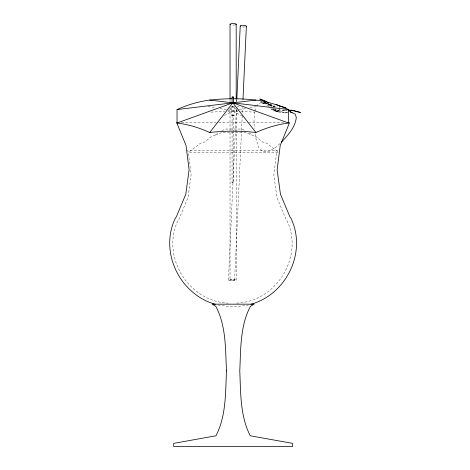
<?xml version="1.0" encoding="UTF-8"?>
<svg xmlns="http://www.w3.org/2000/svg" width="470" height="470" viewBox="0 0 470 470"><rect width="100%" height="100%" fill="white"/><g stroke="black" fill="none" stroke-linecap="round" stroke-linejoin="round"><path stroke-width="0.35" stroke-dasharray="2.35 1.76" d="M283.281 110.714L280.149 111.56L276.883 111.337L276.889 110.855L286.394 110.368M279.345 108.024L279.374 106.62M228.461 279.867L236.357 109.416M236.733 101.367L236.798 99.904M234.618 280.144L241.527 130.907M241.562 130.172L242.203 116.272M242.373 112.618L242.614 107.495M273.793 106.678L274.028 105.251M254.969 111.613L254.264 115.021L253.947 122.664L254.358 128.504M255.116 110.932L256.461 107.078M279.527 108.829C279.168 113.023 275.021 111.061 272.806 109.498M256.773 106.479L257.695 104.675L260.574 102.671L263.94 103.153L268.787 106.426M232.104 106.696C235.182 105.979 231.17 108.341 232.104 105.321M233.596 115.309L232.051 115.309M232.051 182.577L233.596 182.577M279.75 143.703L276.154 147.092L269.245 151.187L263.47 151.875L259.023 147.98L256.291 140.072L254.963 133.421M236.61 107.712L232.826 111.002L224.472 115.473M237.156 107.242L238.778 105.832M215.419 134.955L221.687 132.605L245.575 132.605L255.927 136.547L262.501 141.946L266.731 143.227L278.551 152.192L188.705 152.192L200.525 143.227L204.761 141.946L211.336 136.547L215.419 134.955L217.939 132.828M276.865 110.879L278.322 110.045C276.301 112.048 271.983 109.798 270.802 108.876M279.756 109.545L276.906 110.861L273.934 110.356M221.858 130.496L226.305 129.015L240.957 129.015L245.405 130.496M273.029 106.678L277.506 105.897M238.496 109.927L232.826 111.002L227.715 111.267M239.207 109.792L245.593 108.582M249.846 107.777L257.648 106.302M236.692 303.127C276.595 301.67 304.278 256.174 286.788 220.195L285.93 219.055L276.971 197.723L273.84 174.793L276.754 151.839L277.365 150.347L187.589 150.347L188.194 151.839L191.108 174.793L187.976 197.723L179.023 219.055L178.159 220.195C160.67 256.174 188.353 301.67 228.256 303.127M248.865 304.918L233.12 306.992L217.381 304.918M285.261 109.986L279.979 111.255L276.883 111.337M210.918 112.13L224.795 111.413M181.444 122.664L216.37 122.664M218.521 122.664L247.725 122.664M248.442 122.664L284.097 122.664M287.634 112.465L282.358 112.236L287.293 112.354C280.872 113.241 273.658 112.165 269.292 106.919M237.938 111.267L232.826 111.002L227.151 109.927M240.857 111.413L254.728 112.13M263.94 103.153L261.161 102.865L265.991 103.318L274.415 106.625M261.161 102.865L265.967 103.388L275.637 107.019M207.999 106.302L215.8 107.777M220.06 108.582L226.44 109.792M272.441 108.094L274.339 110.039L277.418 111.408L274.897 108.47M285.137 110.197L288.063 111.179M263.693 102.137L268.499 104.005L271.801 106.338M263.852 102.196L265.121 102.671M265.509 102.789L266.843 103.306M264.028 102.231L268.499 104.005M242.461 116.16L232.826 111.002L228.496 107.242M264.816 102.771L269.486 105.75M270.003 103.864L274.08 107.025M274.509 108.682L278.281 111.431C275.584 111.249 272.882 109.968 271.231 107.789M270.109 103.817L272.911 105.891M249.323 132.828L251.838 134.955M273.464 108.588L276.266 111.132M267.935 103.23L271.078 106.373M236.193 99.769L236.193 101.967M236.193 109.293L236.193 280.02A3.079 0.799 0 0 1 231.575 280.713A3.079 0.799 0 0 1 231.575 279.333A3.079 0.799 0 0 1 236.193 280.02M234.465 106.661L234.465 115.344A1.657 0.482 0 0 1 231.816 115.661A1.657 0.482 0 0 1 232.192 114.839A1.657 0.482 0 0 1 234.465 115.344M231.181 106.661L231.181 115.344M230.036 99.769L230.036 101.967M230.036 107.83L230.036 280.02M244.811 26.972A3.079 0.864 2.7 0 1 241.104 26.667M234.354 106.907A1.657 0.482 0 0 1 232.826 107.201A1.657 0.482 0 0 1 231.293 106.907M231.51 106.426A1.657 0.482 0 0 1 234.354 106.537M235.288 24.863A3.079 0.799 0 0 1 230.934 24.863M232.104 115.197L232.051 182.636L232.926 182.836L233.596 182.636L233.596 115.25L232.104 115.197M269.404 105.01L268.153 104.317L270.867 105.92L269.404 105.01M229.348 280.519A3.079 0.864 2.7 0 0 234.507 280.361A3.079 0.864 2.7 0 0 230.764 279.133A3.079 0.864 2.7 0 0 229.348 280.519"/><path stroke-width="0.7" d="M236.833 99.176L240.223 26.02M242.984 99.452L246.374 26.296M209.714 132.511L232.826 102.824L288.609 109.575L288.609 123.011A195.896 132.54 -73.8 0 0 255.933 132.505A190.497 182.266 0 0 0 209.714 132.505A190.497 128.886 73.8 0 0 177.037 123.005L177.037 109.575A195.896 132.54 -73.8 0 1 209.72 100.075A195.896 187.436 0 0 1 232.18 98.765M233.496 97.184L232.151 97.184M281.295 142.251C287.893 135.29 295.242 127.446 296.312 117.482L295.195 114.151L290.313 111.913M283.234 107.812L286.042 107.718L278.763 105.709M250.915 304.272C286.606 294.349 307.145 251.832 290.907 218.174L289.99 216.964L280.461 194.269L277.13 169.876L280.226 145.453L289.538 122.664L288.257 122.664M177.037 123.011L232.133 103.077M177.037 109.575L232.098 102.912M233.543 102.742L255.933 100.075A195.896 132.54 73.8 0 1 288.609 109.575M279.392 105.915L279.809 105.885L276.037 104.405M288.891 110.18L291.635 110.227L300.459 112.5L293.315 110.532L288.192 110.186M290.901 112.512L292.211 112.524M260.838 100.968L261.314 101.25M209.714 100.075L232.104 102.742M288.609 123.011L232.826 102.824L255.933 132.511M215.331 304.272C179.64 294.349 159.095 251.832 175.339 218.174L176.256 216.964L185.785 194.269L189.116 169.876L186.02 145.453L176.708 122.664M266.343 101.837L259.798 99.017L265.697 101.203L268.258 102.648M288.269 110.556L291.729 112.365M236.193 24.299L236.193 99.035M233.543 103.312L233.543 97.079L232.92 96.896L232.104 97.079L232.104 103.312M230.036 24.299L230.036 99.035M240.317 26.244A3.079 0.864 2.7 0 1 243.719 25.315A3.079 0.864 2.7 0 1 245.945 26.708M233.467 98.765A195.896 187.436 0 0 1 255.933 100.075M230.447 24.693A3.079 0.799 0 0 1 233.114 23.5A3.079 0.799 0 0 1 235.781 24.693M226.47 370.842C225.483 392.591 226.24 415.968 215.965 435.79L173.718 443.357L173.718 446.5L292.528 446.5L292.528 443.357L250.281 435.79C240.006 415.968 240.763 392.591 239.776 370.842C240.834 349.251 240.017 325.969 250.41 306.37L254.106 304.166L212.14 304.166L215.836 306.37C226.229 325.969 225.412 349.251 226.47 370.842"/></g></svg>
